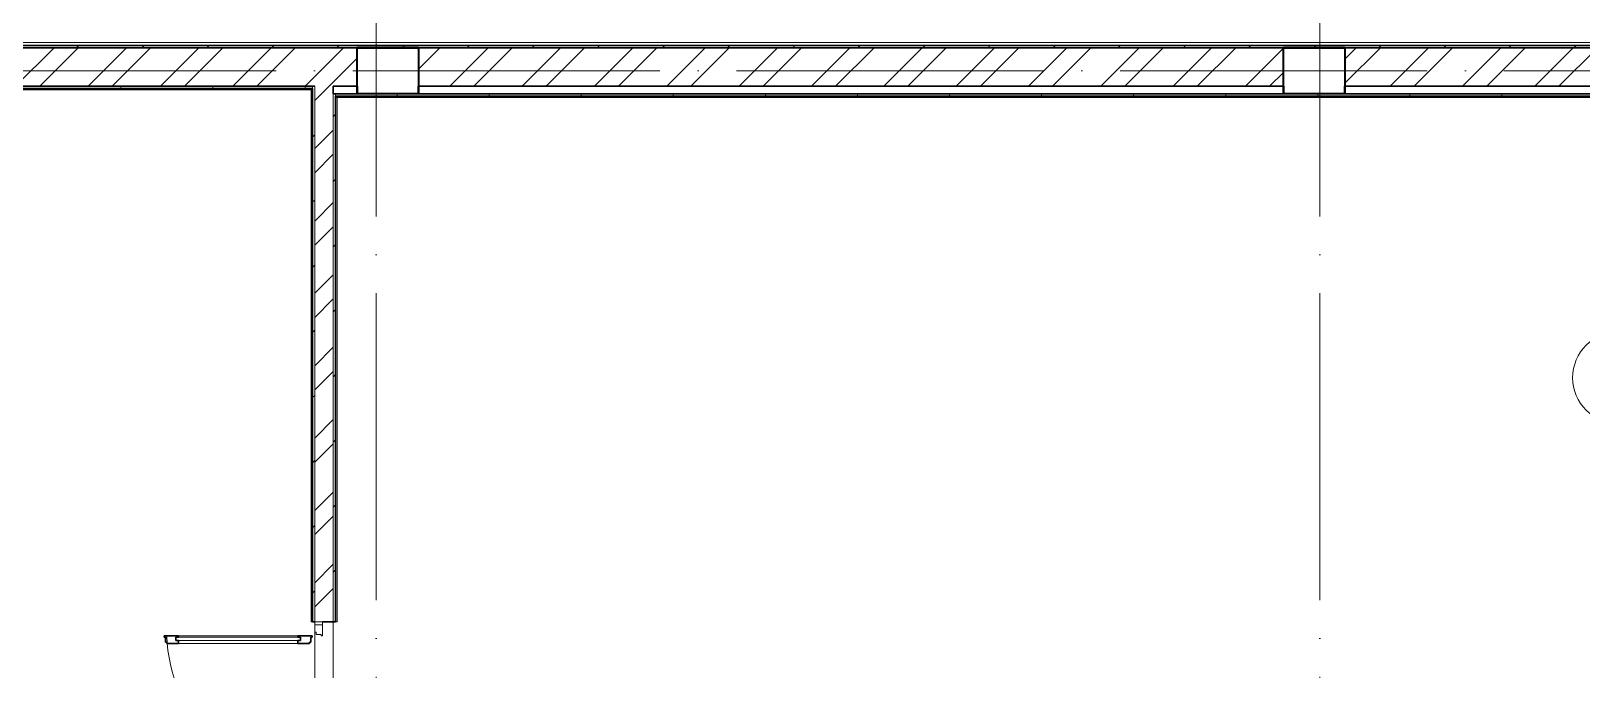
# Model space of a CAD drawing. Header units: millimetres. Extents: x -259793 to 1187961, y -549744 to 43070.
# Drawn here: x -54906 to -44798, y 17251 to 21415 of the extents above; entities that cross this region are included whole.
import ezdxf

# ---------------------------------------------------------------- set-up
doc = ezdxf.new("R2010")
doc.units = ezdxf.units.MM
doc.linetypes.add('ADSK_Линия сетки', pattern=[25, 20, -2.5, 0, -2.5])
for name, color, linetype, lineweight in [('Двери', 252, 'Continuous', 9), ('Марки помещений', 252, 'Continuous', 20), ('Несущие колонны', 252, 'Continuous', 18), ('Ограждение', 252, 'Continuous', 9), ('Оси', 252, 'Continuous', 9), ('Стены наружные', 7, 'Continuous', 18), ('Стены штриховка', 7, 'Continuous', 9)]:
    doc.layers.add(name, color=color, linetype=linetype, lineweight=lineweight)
doc.layers.add('Двери открывание', color=7, linetype='Continuous', lineweight=9, true_color=0xc0c0c0)

# ---------------------------------------------------------------- blocks, each defined once
blk = doc.blocks.new('1 этаж')
at = {"layer": 'Двери', "color": 251, "true_color": 0x636466}
for p, q in [((-53006, 17566), (-53056, 17566)), ((-53056, 17566), (-53056, 17546)), ((-53056, 17546), (-53006, 17546)), ((-53006, 17546), (-53056, 17546)), ((-53056, 17546), (-53056, 17497)), ((-53056, 17497), (-53048, 17497)), ((-53048, 17497), (-53048, 17483)), ((-53006, 17546), (-53006, 17566)), ((-53006, 17474), (-53006, 17546)), ((-53962, 17465), (-53150, 17465)), ((-53962, 17444), (-53962, 17465)), ((-53150, 17444), (-53962, 17444)), ((-53168, 17474), (-53944, 17474)), ((-53944, 17424), (-53168, 17424)), ((-53150, 17465), (-53150, 17444)), ((-53048, 17483), (-53014, 17483)), ((-53014, 17483), (-53014, 17474)), ((-53014, 17474), (-53006, 17474))]:
    blk.add_line(p, q, dxfattribs=at)
at = {"layer": 'Двери', "color": 251, "lineweight": 30, "true_color": 0x636466}
for p, q in [((-53944, 17474), (-54038, 17474)), ((-54038, 17474), (-54038, 17466)), ((-54038, 17466), (-54029, 17466)), ((-54029, 17466), (-54029, 17432)), ((-54029, 17432), (-54020, 17432)), ((-54020, 17432), (-54020, 17424)), ((-54020, 17424), (-53944, 17424)), ((-53962, 17465), (-53944, 17465)), ((-53962, 17444), (-53962, 17465)), ((-53944, 17444), (-53962, 17444)), ((-53944, 17465), (-53944, 17474)), ((-53944, 17424), (-53944, 17444)), ((-53074, 17474), (-53168, 17474)), ((-53168, 17465), (-53168, 17474)), ((-53150, 17465), (-53168, 17465)), ((-53168, 17444), (-53150, 17444)), ((-53168, 17424), (-53168, 17444)), ((-53168, 17424), (-53092, 17424)), ((-53150, 17444), (-53150, 17465)), ((-53092, 17424), (-53092, 17432)), ((-53092, 17432), (-53083, 17432)), ((-53083, 17432), (-53083, 17466)), ((-53083, 17466), (-53074, 17466)), ((-53074, 17466), (-53074, 17474))]:
    blk.add_line(p, q, dxfattribs=at)
at = {"layer": 'Двери открывание', "color": 251, "true_color": 0x636466}
blk.add_arc((-53074, 17492), 946, 181.0903, 270, dxfattribs=at)
at = {"layer": 'Марки помещений', "color": 251, "true_color": 0x636466}
blk.add_circle((-44559, 19156), 300, dxfattribs=at)
at = {"layer": 'Несущие колонны', "color": 251, "lineweight": 40, "true_color": 0x636466}
for p, q in [((-52781, 21306), (-52381, 21306)), ((-52781, 21006), (-52781, 21306)), ((-52381, 21306), (-52781, 21306)), ((-52381, 21306), (-52381, 21006)), ((-46744, 21306), (-46344, 21306)), ((-46744, 21006), (-46744, 21306)), ((-46344, 21306), (-46744, 21306)), ((-46344, 21306), (-46344, 21006)), ((-52781, 21056), (-52781, 21006)), ((-52381, 21006), (-52381, 21056)), ((-46744, 21056), (-46744, 21006)), ((-46344, 21006), (-46344, 21056)), ((-52381, 21006), (-52781, 21006)), ((-46344, 21006), (-46744, 21006))]:
    blk.add_line(p, q, dxfattribs=at)
at = {"layer": 'Несущие колонны', "color": 251, "true_color": 0x636466}
for p, q in [((-52781, 21306), (-52781, 21056)), ((-52381, 21056), (-52381, 21306)), ((-46744, 21306), (-46744, 21056)), ((-46344, 21056), (-46344, 21306)), ((-52781, 21006), (-52381, 21006)), ((-46744, 21006), (-46344, 21006))]:
    blk.add_line(p, q, dxfattribs=at)
at = {"layer": 'Ограждение', "color": 251, "true_color": 0x636466}
for p, q in [((-44466, 21341), (-58421, 21341)), ((-58431, 21031), (-53081, 21031)), ((-53081, 21031), (-53071, 21041)), ((-53081, 21031), (-53081, 17566)), ((-52921, 20991), (-52911, 20981)), ((-37221, 20981), (-52911, 20981)), ((-52911, 20981), (-52911, 17566)), ((-53071, 17566), (-53081, 17566)), ((-52911, 17566), (-52921, 17566))]:
    blk.add_line(p, q, dxfattribs=at)
at = {"layer": 'Оси', "color": 251, "linetype": 'ADSK_Линия сетки', "ltscale": 100, "true_color": 0x636466}
for p, q in [((-52656, 32207), (-52656, 10956)), ((-46506, 32207), (-46506, 10956)), ((-806, 21156), (-72528, 21156))]:
    blk.add_line(p, q, dxfattribs=at)
at = {"layer": 'Стены наружные', "color": 251, "lineweight": 30, "true_color": 0x636466}
for p, q in [((-58456, 21306), (-44466, 21306)), ((-44396, 21321), (-58441, 21321)), ((-58456, 21056), (-53056, 21056)), ((-58441, 21041), (-53071, 21041)), ((-53071, 21041), (-53071, 17566)), ((-52936, 21006), (-52936, 21056)), ((-52936, 21056), (-52781, 21056)), ((-52381, 21056), (-46744, 21056)), ((-46344, 21056), (-40772, 21056)), ((-52781, 21006), (-52936, 21006)), ((-52921, 17566), (-52921, 20991)), ((-52921, 20991), (-37211, 20991)), ((-46744, 21006), (-52381, 21006)), ((-40772, 21006), (-46344, 21006)), ((-53071, 17566), (-53056, 17566)), ((-53006, 17566), (-52921, 17566))]:
    blk.add_line(p, q, dxfattribs=at)
at = {"layer": 'Стены наружные', "color": 251, "linetype": 'Continuous', "lineweight": 9, "true_color": 0x636466}
for p, q in [((-55006, 21056), (-54756, 21306)), ((-54849, 21056), (-54599, 21306)), ((-54609, 21306), (-54594, 21321)), ((-54534, 21056), (-54284, 21306)), ((-54377, 21056), (-54127, 21306)), ((-54184, 21306), (-54169, 21321)), ((-54063, 21056), (-53813, 21306)), ((-53906, 21056), (-53656, 21306)), ((-53760, 21306), (-53745, 21321)), ((-53591, 21056), (-53341, 21306)), ((-53434, 21056), (-53184, 21306)), ((-53336, 21306), (-53321, 21321)), ((-53120, 21056), (-52870, 21306)), ((-52963, 21056), (-52781, 21238)), ((-52912, 21306), (-52897, 21321)), ((-52487, 21306), (-52472, 21321)), ((-52381, 21167), (-52241, 21306)), ((-52177, 21056), (-51927, 21306)), ((-52063, 21306), (-52048, 21321)), ((-52020, 21056), (-51770, 21306)), ((-51705, 21056), (-51455, 21306)), ((-51639, 21306), (-51624, 21321)), ((-51548, 21056), (-51298, 21306)), ((-51234, 21056), (-50984, 21306)), ((-51215, 21306), (-51200, 21321)), ((-51077, 21056), (-50827, 21306)), ((-50790, 21306), (-50775, 21321)), ((-50762, 21056), (-50512, 21306)), ((-50605, 21056), (-50355, 21306)), ((-50366, 21306), (-50351, 21321)), ((-50291, 21056), (-50041, 21306)), ((-50134, 21056), (-49884, 21306)), ((-49942, 21306), (-49927, 21321)), ((-49820, 21056), (-49570, 21306)), ((-49662, 21056), (-49412, 21306)), ((-49518, 21306), (-49503, 21321)), ((-49348, 21056), (-49098, 21306)), ((-49191, 21056), (-48941, 21306)), ((-49093, 21306), (-49078, 21321)), ((-48877, 21056), (-48627, 21306)), ((-48719, 21056), (-48469, 21306)), ((-48669, 21306), (-48654, 21321)), ((-48405, 21056), (-48155, 21306)), ((-48248, 21056), (-47998, 21306)), ((-48245, 21306), (-48230, 21321)), ((-47934, 21056), (-47684, 21306)), ((-47821, 21306), (-47806, 21321)), ((-47777, 21056), (-47527, 21306)), ((-47462, 21056), (-47212, 21306)), ((-47396, 21306), (-47381, 21321)), ((-47305, 21056), (-47055, 21306)), ((-46991, 21056), (-46744, 21303)), ((-46972, 21306), (-46957, 21321)), ((-46548, 21306), (-46533, 21321)), ((-46344, 21232), (-46269, 21306)), ((-46344, 21075), (-46112, 21306)), ((-46123, 21306), (-46108, 21321)), ((-46048, 21056), (-45798, 21306)), ((-45891, 21056), (-45641, 21306)), ((-45699, 21306), (-45684, 21321)), ((-45576, 21056), (-45326, 21306)), ((-45419, 21056), (-45169, 21306)), ((-45275, 21306), (-45260, 21321)), ((-45105, 21056), (-44855, 21306)), ((-44948, 21056), (-44698, 21306)), ((-44851, 21306), (-44836, 21321)), ((-46834, 21056), (-46744, 21146)), ((-54320, 21041), (-54320, 21056)), ((-53720, 21041), (-53720, 21056)), ((-53120, 21041), (-53120, 21056)), ((-53056, 20963), (-52963, 21056)), ((-52520, 20991), (-52520, 21006)), ((-51920, 20991), (-51920, 21006)), ((-51320, 20991), (-51320, 21006)), ((-50720, 20991), (-50720, 21006)), ((-50120, 20991), (-50120, 21006)), ((-49520, 20991), (-49520, 21006)), ((-48920, 20991), (-48920, 21006)), ((-48320, 20991), (-48320, 21006)), ((-47720, 20991), (-47720, 21006)), ((-47120, 20991), (-47120, 21006)), ((-46520, 20991), (-46520, 21006)), ((-45920, 20991), (-45920, 21006)), ((-45320, 20991), (-45320, 21006)), ((-52936, 20858), (-52921, 20873)), ((-53071, 20723), (-53056, 20738)), ((-53056, 20649), (-52936, 20769)), ((-53056, 20492), (-52936, 20612)), ((-52936, 20434), (-52921, 20449)), ((-53071, 20299), (-53056, 20314)), ((-53056, 20177), (-52936, 20297)), ((-53056, 20020), (-52936, 20140)), ((-52936, 20009), (-52921, 20024)), ((-53071, 19874), (-53056, 19889)), ((-53056, 19706), (-52936, 19826)), ((-53056, 19549), (-52936, 19669)), ((-52936, 19585), (-52921, 19600)), ((-53071, 19450), (-53056, 19465)), ((-53056, 19234), (-52936, 19354)), ((-53056, 19077), (-52936, 19197)), ((-52936, 19161), (-52921, 19176)), ((-53071, 19026), (-53056, 19041)), ((-53056, 18763), (-52936, 18883)), ((-53056, 18606), (-52936, 18726)), ((-52936, 18737), (-52921, 18752)), ((-53071, 18602), (-53056, 18617)), ((-53056, 18291), (-52936, 18411)), ((-52936, 18312), (-52921, 18327)), ((-53056, 18134), (-52936, 18254)), ((-53071, 18177), (-53056, 18192)), ((-53056, 17820), (-52936, 17940)), ((-52936, 17888), (-52921, 17903)), ((-53071, 17753), (-53056, 17768)), ((-53056, 17663), (-52936, 17783))]:
    blk.add_line(p, q, dxfattribs=at)
at = {"layer": 'Стены наружные', "color": 251, "true_color": 0x636466}
for p, q in [((-52781, 21056), (-52781, 21306)), ((-52381, 21306), (-52381, 21056)), ((-46744, 21056), (-46744, 21306)), ((-46344, 21306), (-46344, 21056)), ((-52381, 21006), (-52781, 21006)), ((-46344, 21006), (-46744, 21006)), ((-53056, 15935), (-53056, 17497)), ((-52936, 17566), (-52936, 15866))]:
    blk.add_line(p, q, dxfattribs=at)
at = {"layer": 'Стены штриховка', "color": 251, "true_color": 0x636466}
for p, q in [((-53071, 21041), (-53071, 21056)), ((-53056, 21056), (-53056, 17566)), ((-52936, 17566), (-52936, 21006)), ((-52921, 21006), (-52921, 20991))]:
    blk.add_line(p, q, dxfattribs=at)

msp = doc.modelspace()

# ---------------------------------------------------------------- block references
msp.add_blockref('1 этаж', (0, 0))

doc.saveas('drawing.dxf')
